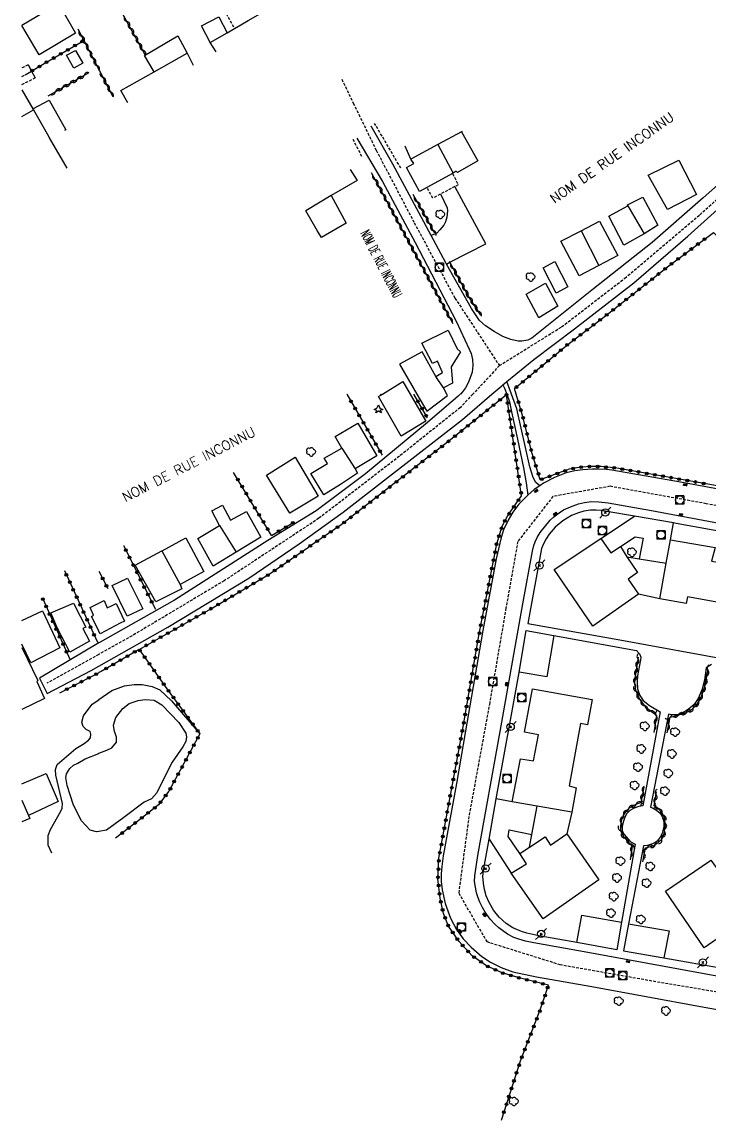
# Model space of a CAD drawing. Header units: millimetres. Extents: x 267000 to 268001, y 124012 to 125001.
# Drawn here: x 267000 to 267124.9, y 124539.1 to 124738.6 of the extents above; entities that cross this region are included whole.
import ezdxf
from ezdxf.enums import TextEntityAlignment as Align

# ---------------------------------------------------------------- set-up
doc = ezdxf.new("R2010")
doc.units = ezdxf.units.MM
doc.linetypes.add('DASHED', pattern=[0.75, 0.5, -0.25])
doc.layers.get('0').update_dxf_attribs({"linetype": 'CONTINUOUS'})
for name, color, linetype in [('W0001', 6, 'DASHED'), ('W0006', 2, 'CONTINUOUS'), ('W0008', 7, 'CONTINUOUS'), ('W0014', 7, 'CONTINUOUS'), ('W0017', 7, 'CONTINUOUS'), ('W0071', 7, 'CONTINUOUS'), ('W0101', 7, 'CONTINUOUS'), ('W0104', 1, 'CONTINUOUS'), ('W0105', 7, 'CONTINUOUS'), ('W0112', 1, 'DASHED'), ('W0211', 2, 'CONTINUOUS'), ('W0214', 2, 'CONTINUOUS'), ('W0300', 7, 'CONTINUOUS'), ('W0303', 7, 'CONTINUOUS'), ('W0310', 3, 'CONTINUOUS'), ('W0323', 7, 'CONTINUOUS'), ('W0401', 7, 'CONTINUOUS'), ('W0420', 7, 'CONTINUOUS'), ('W0473', 7, 'CONTINUOUS'), ('W0989', 7, 'CONTINUOUS'), ('W1102', 7, 'CONTINUOUS')]:
    doc.layers.add(name, color=color, linetype=linetype)
doc.styles.get("Standard").update_dxf_attribs({"font": 'romans.shx', "width": 0.85})

# ---------------------------------------------------------------- blocks, each defined once
blk = doc.blocks.new('T420')
for p, q in [((0.75, 0.75), (-0.75, 0.75)), ((-0.75, 0.75), (-0.75, -0.75)), ((0.75, 0.75), (0.75, -0.75)), ((0.75, -0.75), (-0.75, -0.75))]:
    blk.add_line(p, q)
blk.add_ellipse((0, 0), major_axis=(-0.53, 0.53), ratio=1, start_param=3.926991, end_param=10.210176)
blk = doc.blocks.new('T401')
for p, q in [((-0.3, 0.3), (0, 0.3)), ((-0.3, -0.25), (-0.3, 0.3)), ((-0.3, 0.15), (0, 0.15)), ((-0.3, 0), (0, 0)), ((0, 0.3), (0, -0.25)), ((-0.3, -0.15), (0, -0.15)), ((-0.3, -0.25), (-0.3, -0.3)), ((-0.3, -0.3), (0, -0.3)), ((0, -0.3), (0, -0.25))]:
    blk.add_line(p, q)
blk = doc.blocks.new('T300')
for p, q in [((-0.8, 0.51), (-0.86, 0.34)), ((-0.86, 0.34), (-0.86, 0.17)), ((-0.86, 0.17), (-0.74, 0.06)), ((-0.69, 0.63), (-0.8, 0.51)), ((-0.8, -0.06), (-0.74, 0.06)), ((-0.74, 0.06), (-0.69, 0.11)), ((-0.57, 0.69), (-0.69, 0.63)), ((-0.46, 0.69), (-0.57, 0.69)), ((-0.29, 0.63), (-0.46, 0.69)), ((-0.29, 0.63), (-0.17, 0.74)), ((-0.23, 0.57), (-0.29, 0.63)), ((-0.17, 0.74), (-0.06, 0.8)), ((-0.06, 0.8), (0.06, 0.8)), ((0.06, 0.8), (0.23, 0.74)), ((0.23, 0.74), (0.34, 0.63)), ((0.34, 0.63), (0.4, 0.51)), ((0.46, 0.46), (0.34, 0.46)), ((0.4, 0.51), (0.4, 0.46)), ((0.57, 0.4), (0.46, 0.46)), ((0.57, 0.4), (0.69, 0.29)), ((0.69, 0.29), (0.74, 0.17)), ((0.74, 0.06), (0.69, -0.17)), ((0.74, 0.17), (0.74, 0.06)), ((-0.8, -0.17), (-0.8, -0.06)), ((-0.8, -0.23), (-0.8, -0.17)), ((-0.74, -0.34), (-0.8, -0.23)), ((-0.69, -0.4), (-0.74, -0.34)), ((-0.51, -0.46), (-0.69, -0.4)), ((-0.4, -0.46), (-0.51, -0.46)), ((-0.4, -0.46), (-0.34, -0.46)), ((-0.34, -0.46), (-0.34, -0.4)), ((-0.34, -0.51), (-0.34, -0.46)), ((-0.29, -0.63), (-0.34, -0.51)), ((-0.17, -0.74), (-0.29, -0.63)), ((-0.06, -0.8), (-0.17, -0.74)), ((0.06, -0.8), (-0.06, -0.8)), ((0.17, -0.74), (0.06, -0.8)), ((0.23, -0.69), (0.17, -0.74)), ((0.29, -0.46), (0.23, -0.46)), ((0.29, -0.63), (0.23, -0.69)), ((0.46, -0.4), (0.29, -0.46)), ((0.34, -0.51), (0.29, -0.63)), ((0.34, -0.51), (0.34, -0.46)), ((0.57, -0.34), (0.46, -0.4)), ((0.63, -0.29), (0.57, -0.34)), ((0.69, -0.17), (0.63, -0.29))]:
    blk.add_line(p, q)
blk = doc.blocks.new('T303')
for p, q in [((-0.77, 0), (-0.28, 0.21)), ((-0.28, -0.21), (-0.77, 0)), ((-0.28, 0.21), (0, 0.83)), ((0, 0.83), (0.28, 0.21)), ((0.28, 0.21), (0.83, 0)), ((0.83, 0), (0.28, -0.21)), ((-0.49, -0.63), (-0.28, -0.21)), ((0, -0.35), (-0.49, -0.63)), ((0.56, -0.63), (0, -0.35)), ((0.28, -0.21), (0.56, -0.63))]:
    blk.add_line(p, q)
blk = doc.blocks.new('T473')
for p, q in [((-0.166667, 0.166667), (0.166667, -0.166667)), ((-0.166667, -0.166667), (0.166667, 0.166667)), ((0.500001, 0.500001), (1.000002, 1.000002)), ((-1.000002, -1.000002), (-0.500001, -0.500001))]:
    blk.add_line(p, q)
blk.add_ellipse((0, 0), major_axis=(0.471405, 0.471405), ratio=1, start_param=5.4977871438, end_param=11.780972451)
blk = doc.blocks.new('t323o')
at = {"color": 0, "linetype": 'Continuous'}
for radius in [0.25, 0.15]:
    blk.add_circle((0, 0), radius, dxfattribs=at)
blk = doc.blocks.new('t310o')
at = {"color": 0, "linetype": 'Continuous'}
for centre, start, end in [((-0.5, 0.38), 216.8699, 323.1304), ((0.5, -0.37), 36.8699, 143.1303)]:
    blk.add_arc(centre, 0.625, start, end, dxfattribs=at)

msp = doc.modelspace()

# ---------------------------------------------------------------- linework, layer by layer
at = {"layer": 'W0001'}
for points in [[(267086.76, 124676.19), (267098.08, 124683.23), (267109.56, 124692.08), (267123.17, 124703.61), (267136.03, 124715.1), (267143.5, 124720.65), (267152.25, 124725.87), (267166.07, 124732.52)], [(267058.12, 124728.22), (267060.22, 124723.89), (267061.21, 124721.85), (267064.38, 124715.31), (267071.29, 124702.15), (267078.69, 124688.46), (267086.76, 124676.19)], [(267086.76, 124676.19), (267081.94, 124671.01), (267081.93, 124671)], [(267081.93, 124671), (267079.69, 124668.6), (267068.61, 124659.74), (267053.97, 124648.45), (267036.76, 124637.11), (267020.01, 124627.1), (267014, 124623.74)], [(267172.07, 124671), (267161.97, 124658.78), (267153.25, 124650.2), (267140.94, 124647.93), (267124.36, 124651.1), (267106.89, 124654.26), (267096.49, 124652.42), (267090.11, 124644.24), (267087.96, 124632.14), (267085, 124614.94), (267081.22, 124594.28), (267079.37, 124580.37), (267084.46, 124571.55), (267097.74, 124567.39), (267117.65, 124563.88), (267138.21, 124560.46)], [(267014, 124623.74), (267013.95, 124623.71), (267004.55, 124618.47)]]:
    msp.add_lwpolyline(points, dxfattribs=at)
at = {"layer": 'W0006'}
for points in [[(267096.63, 124627.17), (267095.4, 124619.66), (267090.37, 124620.47)], [(267100.81, 124571.38), (267101.76, 124576.36), (267108.97, 124575.08)], [(267110.25, 124574.8), (267117.64, 124573.53), (267116.64, 124568.58)]]:
    msp.add_lwpolyline(points, dxfattribs=at)
at = {"layer": 'W0008'}
for points in [[(267085.41, 124671), (267085.41, 124671.01), (267087.21, 124672.54), (267087.4, 124672.69), (267088.14, 124673.3), (267093.03, 124677.32), (267100.4, 124682.87), (267111.18, 124691.23), (267121.02, 124699.69), (267129.99, 124707.74), (267133.2, 124710.53), (267135.88, 124712.86), (267139.32, 124715.83), (267139.4, 124715.9), (267142.47, 124718.03), (267145.52, 124720.16), (267145.63, 124720.24), (267146.94, 124721.1), (267150.03, 124723.14), (267150.52, 124723.47), (267152.79, 124724.69), (267160.89, 124728.86), (267170.96, 124733.54), (267173.49, 124734.73)], [(267131.11, 124713.15), (267123.81, 124706.65), (267114.5, 124698.55), (267103.88, 124690.13), (267092.63, 124681.15), (267091.94, 124680.82), (267090.85, 124680.62), (267090.19, 124680.65), (267088.84, 124680.91), (267087.36, 124681.47), (267085.81, 124682.39), (267084.26, 124683.44), (267083.17, 124684.39), (267081.71, 124686.56), (267077.17, 124694.65), (267077.05, 124694.85), (267074.38, 124699.82), (267067.4, 124712.79), (267063.44, 124719.69)], [(267060.85, 124717.53), (267065.55, 124709.62), (267071.44, 124698.53), (267078.88, 124684.28), (267081.3, 124679.18), (267081.63, 124678.42), (267081.86, 124677.3), (267081.96, 124676.21), (267081.83, 124675.03), (267081.18, 124673.21), (267080.62, 124672.13), (267080.06, 124671.4), (267079.67, 124671.01), (267079.66, 124671)], [(267014, 124621.59), (267026.51, 124628.7), (267041.22, 124637.59), (267050.4, 124643.83), (267058.36, 124649.58), (267066.82, 124656.09), (267080.04, 124666.43), (267085.41, 124671)], [(267079.66, 124671), (267079.27, 124670.61), (267073.68, 124665.85), (267062.43, 124656.51), (267053.45, 124649.83), (267044.67, 124644.41), (267027.72, 124633.57), (267014.2, 124625.97), (267014, 124625.85)], [(267133.47, 124652.5), (267119.66, 124655.01), (267107.17, 124657.22), (267106.21, 124657.32), (267104.83, 124657.35), (267103.61, 124657.35), (267101.93, 124657.28), (267100.45, 124657.08), (267098.9, 124656.71), (267096.79, 124655.88), (267094.79, 124654.83), (267094.09, 124654.35), (267093.11, 124653.67), (267091.92, 124652.66), (267091.6, 124652.38), (267090.31, 124651), (267089.2, 124649.58), (267088.34, 124648.09), (267087.52, 124646.38), (267087.06, 124644.99), (267086.18, 124641.1), (267083.74, 124628.09), (267080.55, 124609.5), (267078.95, 124600.24), (267076.54, 124587.12), (267076.28, 124585.18), (267076.18, 124583.83), (267076.19, 124582.44), (267076.39, 124580.93), (267076.89, 124578.46), (267077.85, 124575.82), (267078.97, 124573.72), (267080.19, 124572.07), (267081.61, 124570.56), (267083.59, 124568.85), (267085.15, 124567.8), (267087.09, 124566.82), (267089.23, 124566.06), (267093.52, 124565.12), (267103.54, 124563.39), (267123.31, 124559.77), (267161.93, 124552.87)], [(267014, 124625.85), (267013.95, 124625.82), (267003.17, 124619.42), (267004.6, 124616.62), (267012.59, 124620.79), (267013.95, 124621.56), (267014, 124621.59)]]:
    msp.add_lwpolyline(points, dxfattribs=at)
at = {"layer": 'W0014'}
for points in [[(267127.6, 124565.05), (267102.82, 124569.58), (267093, 124571.31), (267091.48, 124571.63), (267090.3, 124571.96), (267089.37, 124572.32), (267088.25, 124572.88), (267086.67, 124574.03), (267085.98, 124574.65), (267085.09, 124575.64), (267084.19, 124576.89), (267083.7, 124577.75), (267083.23, 124578.7), (267082.9, 124579.49), (267082.6, 124580.41), (267082.4, 124581.43), (267082.27, 124582.49), (267082.3, 124583.48), (267082.82, 124587.17), (267086.89, 124609.71), (267091.03, 124632.91), (267092.79, 124642.5), (267093.02, 124643.49), (267093.25, 124644.15), (267093.61, 124644.97), (267094.17, 124645.86), (267096.01, 124648.14), (267096.63, 124648.7), (267097.62, 124649.46), (267098.41, 124649.96), (267099.69, 124650.55), (267101.14, 124651.05), (267102.26, 124651.32), (267103.51, 124651.48), (267104.83, 124651.45), (267106.54, 124651.26), (267114.39, 124649.86), (267139.01, 124645.26)], [(267139.04, 124643.88), (267118.87, 124647.53), (267118.43, 124647.61), (267111.34, 124648.83), (267106.28, 124649.71), (267105.33, 124649.84), (267104.34, 124649.9), (267103.35, 124649.9), (267102.1, 124649.77), (267101.11, 124649.47), (267099.89, 124648.94), (267098.28, 124647.98), (267096.87, 124646.82), (267095.82, 124645.57), (267095.26, 124644.75), (267094.76, 124643.82), (267094.44, 124642.97), (267091.93, 124629.35), (267108.67, 124626.36), (267129.17, 124622.64)], [(267125.29, 124621.86), (267124.37, 124621.26), (267124.01, 124619.02), (267123.59, 124617.41), (267122.9, 124615.73), (267122.17, 124614.64), (267121.09, 124613.71), (267119.91, 124612.99), (267119.02, 124612.72), (267118.09, 124612.75), (267117.47, 124612.85), (267114.21, 124595.98), (267114.7, 124595.78), (267115.3, 124595.45), (267115.96, 124594.89), (267116.35, 124594.3), (267116.62, 124593.38), (267116.62, 124592.46), (267116.33, 124591.24), (267116, 124590.54), (267115.44, 124589.82), (267114.88, 124589.42), (267114.25, 124589.16), (267113.66, 124589.02), (267112.94, 124588.96), (267110.25, 124574.8), (267109.32, 124569.87), (267116.64, 124568.58), (267127.61, 124566.65)]]:
    msp.add_lwpolyline(points, dxfattribs=at)
msp.add_lwpolyline([(267108.09, 124570.08), (267100.81, 124571.38), (267093.95, 124572.62), (267091.74, 124573.07), (267090.79, 124573.37), (267089.2, 124574.06), (267087.98, 124574.85), (267086.73, 124575.96), (267085.71, 124577.25), (267084.88, 124578.63), (267084.35, 124579.88), (267084.05, 124581), (267083.85, 124582.18), (267083.75, 124583.44), (267083.91, 124584.85), (267084.88, 124590.16), (267086.2, 124597.48), (267090.36, 124620.41), (267090.37, 124620.47), (267091.6, 124628.09), (267096.63, 124627.17), (267111.7, 124624.41), (267112.2, 124623.82), (267112.46, 124623.23), (267112.43, 124622.73), (267111.88, 124619.83), (267111.78, 124618.74), (267111.85, 124617.46), (267112.28, 124616.24), (267112.87, 124615.35), (267114.03, 124614.43), (267115.97, 124613.32), (267112.85, 124596.24), (267112.12, 124596.08), (267111.27, 124595.81), (267110.48, 124595.38), (267109.95, 124594.82), (267109.56, 124594.13), (267109.29, 124593.4), (267109.1, 124592.51), (267109.1, 124591.72), (267109.43, 124591), (267110.55, 124589.75), (267111.44, 124589.22), (267108.97, 124575.08)], close=True, dxfattribs=at)
at = {"layer": 'W0017'}
for points in [[(267076.09, 124707.37), (267077.28, 124704.83), (267077.34, 124704.34), (267077.21, 124703.18), (267076.98, 124702.33), (267076.66, 124701.73), (267075.97, 124700.88), (267075.38, 124700.25), (267074.38, 124699.82)], [(267077.17, 124694.65), (267077.78, 124694.96), (267084.27, 124698.29), (267078.65, 124708.72), (267078.65, 124708.72)], [(267105.19, 124644.81), (267111.34, 124648.83)], [(267117.84, 124644.51), (267118.43, 124647.61)], [(267108.75, 124643.3), (267111.42, 124645.09), (267112.87, 124644.83), (267112.14, 124641.09)], [(267089.08, 124596.93), (267086.2, 124597.48)], [(267090.45, 124587.57), (267088.37, 124590.67), (267088.53, 124591.85), (267092.66, 124590.98)], [(267084.88, 124590.16), (267088.91, 124583.98)]]:
    msp.add_lwpolyline(points, dxfattribs=at)
at = {"layer": 'W0071'}
for points in [[(267087.4, 124672.69), (267087.72, 124672.07), (267088.09, 124671.01), (267088.1, 124671)], [(267088.95, 124671), (267088.95, 124671.01), (267088.14, 124673.3)], [(267088.1, 124671), (267088.59, 124669.6), (267088.99, 124667.82), (267090.08, 124662.85), (267091.15, 124657.64), (267091.61, 124654.91), (267091.92, 124652.66)], [(267094.09, 124654.35), (267093.4, 124654.97), (267092.9, 124655.89), (267092.3, 124657.83), (267089.91, 124668.31), (267088.95, 124671)]]:
    msp.add_lwpolyline(points, dxfattribs=at)
at = {"layer": 'W0101'}
for points in [[(267035.32, 124733.18), (267034.22, 124734.9), (267037.27, 124736.66), (267038.61, 124737.44), (267039.76, 124738.1), (267041.08, 124738.86), (267045.15, 124741.21), (267045.16, 124741.21), (267049.04, 124743.46), (267050.63, 124744.37), (267051.67, 124744.98), (267055.87, 124747.39), (267056.99, 124745.49)], [(267019.27, 124723.92), (267017.98, 124726.18), (267024.04, 124729.59), (267030.05, 124732.97), (267031.1, 124730.79)], [(267000, 124726.27), (267001.95, 124722.86), (267002.07, 124722.65), (267004.8, 124717.88), (267004.97, 124717.58), (267008.14, 124712.06)], [(267080, 124718.75), (267079.86, 124718.67), (267075.58, 124716.36), (267070.66, 124713.7), (267070.66, 124713.7), (267069.62, 124716.05)], [(267059.63, 124711.84), (267060.9, 124709.81), (267056.22, 124707.07), (267051.61, 124704.34), (267051.61, 124704.34), (267051.61, 124704.34)], [(267110.15, 124637.41), (267112.06, 124634.65), (267103.77, 124628.86), (267096.7, 124639.16), (267105.19, 124644.81), (267107.01, 124642.18)], [(267107.01, 124642.18), (267108.75, 124643.3), (267109.94, 124641.46), (267111.89, 124638.63), (267110.15, 124637.41)], [(267096.08, 124589.04), (267099.02, 124591.1), (267104.82, 124582.79), (267094.69, 124575.69), (267088.91, 124583.98), (267091.67, 124585.7)], [(267091.67, 124585.7), (267090.45, 124587.57), (267092.23, 124588.73), (267095.09, 124590.58), (267096.08, 124589.04)], [(267130.29, 124578.96), (267132.38, 124576.23), (267123.99, 124570.41), (267116.95, 124580.68), (267124.93, 124586.13), (267125.21, 124586.33), (267127.12, 124583.69)]]:
    msp.add_lwpolyline(points, dxfattribs=at)
for points in [[(267136.65, 124630.08), (267132.14, 124630.87), (267132.33, 124632.15), (267120.96, 124634.2), (267120.7, 124632.95), (267115.95, 124633.83), (267117.09, 124640.27), (267117.84, 124644.51), (267125.98, 124643.14), (267125.33, 124640.67), (267130.07, 124639.85), (267130.63, 124642.26), (267138.67, 124640.79)], [(267107.01, 124642.18), (267107.01, 124642.18)], [(267110.15, 124637.41), (267110.15, 124637.41)], [(267099.94, 124595.07), (267093.65, 124596.15), (267089.08, 124596.93), (267090.58, 124604.77), (267092.95, 124604.41), (267093.86, 124609.13), (267091.33, 124609.58), (267092.76, 124617.49), (267103.6, 124615.54), (267102.79, 124610.92), (267101.53, 124611.15), (267099.45, 124599.85), (267100.73, 124599.49)], [(267096.08, 124589.04), (267096.08, 124589.04)], [(267091.67, 124585.7), (267091.67, 124585.7)]]:
    msp.add_lwpolyline(points, close=True, dxfattribs=at)
at = {"layer": 'W0104'}
for points in [[(267000, 124738.04), (267006.67, 124741.97), (267009.75, 124736.6), (267003.13, 124732.66)], [(267034.22, 124734.9), (267032.6, 124737.9), (267035.76, 124739.55), (267037.27, 124736.66)], [(267003.13, 124732.66), (267000, 124738)], [(267024.04, 124729.59), (267022.26, 124732.56), (267028.35, 124736.09), (267030.05, 124732.97)], [(267001.95, 124722.86), (267004.92, 124724.44), (267008, 124719.04), (267007.73, 124718.88)], [(267079.86, 124718.67), (267082.85, 124713.4), (267079.13, 124711.25), (267078.93, 124711.51), (267078.37, 124711.18)], [(267075.58, 124716.36), (267078.37, 124711.18), (267072.25, 124707.84), (267069.87, 124712.18), (267071.19, 124712.88), (267070.66, 124713.7)], [(267078.37, 124711.18), (267078.37, 124711.18)], [(267056.22, 124707.07), (267058.92, 124702.05), (267054.42, 124699.44), (267053.62, 124700.75), (267051.61, 124704.34)], [(267110.12, 124705.19), (267110.02, 124705.43), (267112.81, 124706.81), (267115.56, 124701.68), (267113.06, 124700.13)], [(267110.12, 124705.19), (267110.12, 124705.19)], [(267101.61, 124700.68), (267104.98, 124702.42), (267108.29, 124696.2), (267104.82, 124694.36)], [(267053.62, 124700.75), (267053.62, 124700.75)], [(267104.82, 124694.36), (267101.28, 124692.49), (267097.94, 124698.78), (267101.52, 124700.63), (267101.61, 124700.68)], [(267101.61, 124700.68), (267104.82, 124694.36)], [(267113.06, 124700.13), (267113.06, 124700.13)], [(267075.49, 124676.99), (267074.63, 124676.59), (267072.65, 124680.28), (267077.45, 124682.66), (267079.11, 124679.24)], [(267077.22, 124671), (267077.22, 124671.01), (267076.59, 124672.18), (267075.23, 124674.19), (267072.75, 124678.7), (267068.64, 124676.48), (267071.79, 124671.01), (267071.79, 124671)], [(267079.11, 124679.24), (267079.7, 124678.71), (267077.99, 124675.97), (267078.23, 124673.01), (267076.59, 124672.18)], [(267079.11, 124679.24), (267079.11, 124679.24)], [(267075.23, 124674.19), (267076.45, 124674.92), (267075.49, 124676.99)], [(267075.49, 124676.99), (267075.49, 124676.99)], [(267075.23, 124674.19), (267075.23, 124674.19)], [(267065.48, 124671), (267065.5, 124671.01), (267069.2, 124673.29), (267070.52, 124671.01), (267070.53, 124671)], [(267076.59, 124672.18), (267076.59, 124672.18)], [(267070.53, 124671), (267073.37, 124666.08), (267068.93, 124663.4), (267064.79, 124670.58), (267065.21, 124670.83), (267065.48, 124671)], [(267071.79, 124671), (267073.56, 124667.93), (267077.35, 124670.77), (267077.22, 124671)], [(267058.13, 124661.21), (267056.94, 124663.31), (267061.05, 124665.76), (267064.49, 124659.77), (267060.57, 124657.46)], [(267060.57, 124657.46), (267061, 124656.63), (267057.88, 124654.58), (267054.85, 124652.73), (267052.5, 124656.62), (267055.5, 124658.43), (267054.93, 124659.39), (267058.13, 124661.21)], [(267058.13, 124661.21), (267060.57, 124657.46)], [(267035.87, 124647.16), (267034.48, 124649.79), (267036.46, 124650.85), (267037.91, 124648.12), (267040.81, 124649.71), (267043.42, 124645), (267038.91, 124642.32)], [(267035.87, 124647.16), (267035.87, 124647.16)], [(267025.43, 124642.54), (267025.48, 124642.56), (267029.81, 124644.88), (267033.08, 124638.79), (267028.74, 124636.45)], [(267028.74, 124636.45), (267029.07, 124635.66), (267024.33, 124633.27), (267020.6, 124639.96), (267025.43, 124642.54)], [(267025.43, 124642.54), (267028.74, 124636.45)], [(267038.91, 124642.32), (267038.91, 124642.32)], [(267109.94, 124641.46), (267112.14, 124641.09), (267117.09, 124640.27)], [(267028.74, 124636.45), (267028.74, 124636.45)], [(267115.95, 124633.83), (267112.06, 124634.65)], [(267000, 124629.86), (267003.75, 124631.65), (267006.89, 124624.9), (267001.62, 124622.19)], [(267013.01, 124630.85), (267012.38, 124632.26), (267013.95, 124633.01), (267014, 124633.04)], [(267014, 124633.04), (267014.94, 124633.49), (267015.51, 124632.17)], [(267015.51, 124632.17), (267016.26, 124632.53), (267017.12, 124632.96), (267018.61, 124629.74), (267017.82, 124629.37)], [(267015.51, 124632.17), (267015.51, 124632.17)], [(267014, 124627.9), (267013.95, 124628), (267012.61, 124630.62), (267013.01, 124630.85)], [(267013.01, 124630.85), (267013.01, 124630.85)], [(267017.82, 124629.37), (267014.23, 124627.46), (267014, 124627.9)], [(267017.82, 124629.37), (267017.82, 124629.37)], [(267001.62, 124622.19), (267000, 124625.6)], [(267000, 124625), (267002.91, 124618.97), (267002.68, 124618.8)], [(267002.68, 124618.8), (267004.11, 124615.71), (267000, 124613.72)], [(267002.68, 124618.8), (267002.68, 124618.8)], [(267000, 124600.18), (267004.41, 124602.06), (267006.56, 124596.99), (267001.2, 124594.48)], [(267000, 124597.22), (267001.2, 124594.48), (267001.43, 124593.92), (267000, 124593.33)], [(267092.23, 124588.73), (267092.66, 124590.98), (267093.65, 124596.15)], [(267001.2, 124594.48), (267001.2, 124594.48)], [(267099.94, 124595.07), (267099.02, 124591.1)]]:
    msp.add_lwpolyline(points, dxfattribs=at)
for points in [[(267009.44, 124730.22), (267008.07, 124732.59), (267009.74, 124733.47), (267011.05, 124731.13), (267009.44, 124730.22)], [(267117.3, 124704.58), (267113.83, 124710.77), (267119.39, 124713.51), (267122.6, 124707.26)], [(267109.37, 124698.08), (267106.63, 124703.34), (267110.12, 124705.19), (267113.06, 124700.13)], [(267097.07, 124689.35), (267094.72, 124693.93), (267096.83, 124695.12), (267099.21, 124690.48)], [(267093.92, 124684.9), (267091.63, 124689.15), (267095.16, 124691.16), (267097.37, 124686.98)], [(267048.7, 124649.36), (267044.43, 124656.3), (267049.66, 124659.54), (267053.83, 124652.5)], [(267034.73, 124639.74), (267031.96, 124644.81), (267035.87, 124647.16), (267038.91, 124642.32)], [(267019.13, 124630.66), (267016.39, 124636.22), (267019.18, 124637.55), (267021.96, 124632.02), (267019.13, 124630.66)], [(267008.7, 124624.15), (267006.49, 124628.33), (267005.23, 124631.26), (267009.34, 124633.05), (267010.6, 124630.68), (267011.59, 124628.67), (267011.07, 124628.4), (267012.26, 124626.13)]]:
    msp.add_lwpolyline(points, close=True, dxfattribs=at)
at = {"layer": 'W0105'}
msp.add_lwpolyline([(267001.11, 124730.84), (267001.73, 124729.71), (267002.4, 124728.47)], dxfattribs=at)
at = {"layer": 'W0112'}
for points in [[(267037.12, 124740.14), (267038.61, 124737.44)], [(267001.11, 124730.84), (267000, 124730.27)], [(267000, 124728.72), (267000.58, 124729.04)], [(267000, 124727.28), (267002.4, 124728.47)], [(267068.84, 124712.07), (267064.09, 124720.2)], [(267060.12, 124717.36), (267061.81, 124714.06)], [(267078.27, 124711.08), (267079.27, 124709.04), (267078.65, 124708.72), (267074.66, 124706.62), (267073.6, 124708.57)]]:
    msp.add_lwpolyline(points, dxfattribs=at)
at = {"layer": 'W0211'}
for points in [[(267014, 124605.76), (267015.43, 124606.31), (267016.35, 124606.74), (267017.2, 124607.76), (267017.2, 124608.68), (267016.93, 124609.44), (267016.84, 124609.7), (267016.64, 124610.86), (267017.06, 124612.24), (267018.34, 124613.92), (267019.49, 124614.82), (267021.11, 124615.35), (267022.42, 124615.51), (267024.01, 124615.38), (267025.42, 124614.56), (267028.49, 124611.34), (267029.78, 124609.43), (267029.88, 124608.74), (267029.79, 124607.92), (267029.23, 124606.96), (267027.32, 124604.12), (267025.62, 124600.83), (267024.53, 124598.58), (267023.55, 124597.49), (267022.2, 124596.9), (267018.51, 124594.09), (267015.36, 124591.81), (267014, 124591.56)], [(267014, 124591.56), (267013.95, 124591.55), (267013.54, 124591.48), (267012.39, 124591.8), (267010.84, 124593.51), (267009.38, 124596.31), (267008.19, 124599.93), (267007.96, 124601.38), (267008.09, 124602.04), (267008.68, 124603), (267009.34, 124603.59), (267010.16, 124603.96), (267011.47, 124604.78), (267013.95, 124605.74), (267014, 124605.76)]]:
    msp.add_lwpolyline(points, dxfattribs=at)
at = {"layer": 'W0214'}
for points in [[(267014, 124615.51), (267016.34, 124617.15), (267018.61, 124618.01), (267020.42, 124618.24), (267021.84, 124618.24), (267023.68, 124617.92), (267025.07, 124617.29), (267027.15, 124615.26), (267032.33, 124609.27)], [(267005.43, 124587.63), (267004.77, 124589.05), (267004.76, 124590.83), (267005.16, 124591.92), (267007.09, 124595.25), (267007.32, 124595.78), (267007.35, 124596.63), (267006.16, 124601.77), (267006.12, 124602.79), (267006.42, 124603.75), (267009.77, 124606.62), (267011.28, 124607.55), (267012.11, 124608.14), (267012.43, 124608.57), (267012.53, 124609.26), (267012.4, 124609.72), (267011.67, 124610.08), (267011.11, 124610.64), (267010.88, 124611.43), (267011.17, 124612.55), (267012.78, 124614.67), (267013.95, 124615.48), (267014, 124615.51)]]:
    msp.add_lwpolyline(points, dxfattribs=at)
at = {"layer": 'W0310'}
for points in [[(267017.63, 124741.33), (267022.36, 124732.74)], [(267010.15, 124737.39), (267011.23, 124735.28), (267013.95, 124730), (267014, 124729.91)], [(267004.79, 124725.2), (267012.24, 124729.42)], [(267014, 124729.91), (267014.08, 124729.75), (267016.54, 124725.07)], [(267063.49, 124711.29), (267078.31, 124683.82)], [(267075.01, 124700.25), (267071.11, 124707.26)], [(267083.38, 124685.37), (267081.23, 124688.7), (267077.78, 124694.96), (267077.69, 124695.11)], [(267111.99, 124623.2), (267111.4, 124619.41), (267111.34, 124618.35), (267111.47, 124617.3), (267112.2, 124615.59), (267113.32, 124614.11), (267115.24, 124612.76), (267115.3, 124612.6), (267114.82, 124609.53)], [(267117.25, 124609.47), (267117.77, 124612.34), (267118.99, 124612.64), (267120.51, 124613.1), (267121.46, 124613.46), (267122.61, 124614.52), (267123.34, 124615.68), (267124.12, 124617.85), (267124.71, 124620.98)], [(267113.02, 124599.61), (267112.47, 124596.74), (267111.71, 124596.51), (267110.82, 124596.08), (267110.26, 124595.72), (267109.77, 124595.22), (267109.24, 124594.46), (267108.92, 124593.51), (267108.76, 124592.59), (267108.79, 124591.73), (267109.25, 124590.71), (267110.9, 124588.87), (267110.51, 124586.43)], [(267112.85, 124586.01), (267113.34, 124588.58), (267114.72, 124588.97), (267115.61, 124589.57), (267116.2, 124590.1), (267116.53, 124590.62), (267116.73, 124591.25), (267116.92, 124592.31), (267116.92, 124593.13), (267116.76, 124594.09), (267116.26, 124595.01), (267115.53, 124595.79), (267114.91, 124596.19), (267115.33, 124598.76)]]:
    msp.add_lwpolyline(points, dxfattribs=at)
at = {"layer": 'W0323'}
for points in [[(267000.58, 124729.04), (267001.73, 124729.71), (267003.02, 124730.46), (267011.23, 124735.28)], [(267089.82, 124671), (267089.82, 124671.01), (267089.52, 124672.02), (267099.26, 124680.08), (267106.03, 124685.23), (267117.31, 124694.11), (267125.67, 124700.39), (267128.15, 124697.86), (267135.47, 124690.26), (267142.51, 124682.93), (267150.23, 124675.17), (267154.43, 124671.01), (267154.44, 124671)], [(267087.12, 124539.13), (267090.58, 124549.89), (267094.19, 124559.15), (267095.4, 124562.71), (267095.66, 124563.64), (267090.59, 124564.88), (267087.26, 124565.86), (267084.45, 124567.14), (267081.82, 124568.98), (267079.37, 124571.61), (267077.52, 124574.34), (267076.59, 124576.65), (267076, 124579.44), (267075.59, 124582.93), (267075.78, 124586.69), (267077.25, 124594.9), (267079.99, 124609.56), (267083.11, 124627.49), (267086.28, 124643.84), (267087.26, 124647.04), (267088.31, 124648.98), (267090.77, 124652.55), (267089.6, 124660.62), (267088.03, 124670.89), (267077.87, 124662.7), (267068.2, 124655.17), (267058, 124647.27), (267052.1, 124643.21)], [(267059.04, 124671), (267065.47, 124659.94)], [(267065.11, 124671), (267065.21, 124670.83)], [(267073.69, 124666.7), (267071.21, 124671)], [(267154.44, 124671), (267158.09, 124667.38), (267161.35, 124664.09), (267158.23, 124660.13), (267154.39, 124655.81), (267151.69, 124653.93), (267146.75, 124652.04), (267143.49, 124651.67), (267140.79, 124651.66), (267125, 124654.6), (267108.13, 124657.56), (267105.27, 124657.85), (267103.59, 124657.88), (267101.58, 124657.74), (267099.47, 124657.35), (267096.8, 124656.42), (267094.2, 124655.42), (267092.71, 124660.2), (267090.98, 124667.11), (267089.82, 124671)], [(267045.36, 124645.33), (267038.45, 124656.78), (267038.45, 124656.78)], [(267045.36, 124645.33), (267049.51, 124647.78)], [(267018.43, 124643.51), (267018.43, 124643.51), (267024.24, 124631.93)], [(267021.3, 124624.63), (267034.43, 124632.07), (267044.92, 124638.29), (267052.1, 124643.21)], [(267007.71, 124638.95), (267013.72, 124625.94)], [(267014, 124638.86), (267015.58, 124635.69)], [(267003.77, 124633.79), (267008.71, 124622.84)], [(267021.3, 124624.63), (267014.42, 124620.63), (267014, 124620.42)], [(267021.3, 124624.63), (267026.35, 124617.49), (267032.33, 124609.27), (267026.72, 124598.85), (267024.81, 124596.41), (267021.59, 124593.86), (267017.01, 124590.36)], [(267014, 124620.42), (267013.95, 124620.39), (267006.82, 124616.7)]]:
    msp.add_lwpolyline(points, dxfattribs=at)
at = {"layer": 'W1102'}
msp.add_lwpolyline([(267000, 124721.42), (267002.07, 124722.65)], dxfattribs=at)

# ---------------------------------------------------------------- block references
at = {"layer": 'W0300', "rotation": 359.9999899820874}
for p in [(267076.05, 124703.64), (267092.48, 124692.27), (267052.59, 124660.5), (267110.89, 124642.28), (267113.23, 124610.65), (267118.73, 124609.6), (267112.58, 124606.53), (267118.15, 124605.62), (267111.99, 124603.23), (267117.5, 124602.09), (267111.38, 124599.9), (267116.88, 124598.86), (267108.8, 124586.16), (267114.21, 124585.18), (267108.18, 124583.1), (267113.55, 124582.15), (267107.59, 124579.7), (267107.07, 124576.7), (267112.51, 124575.56), (267108.5, 124560.71), (267117.07, 124558.95), (267089.43, 124542.49)]:
    msp.add_blockref('T300', p, dxfattribs=at)
at = {"layer": 'W0303', "rotation": 359.9999899820874}
msp.add_blockref('T303', (267064.77, 124668.24), dxfattribs=at)
at = {"layer": 'W0310'}
for p, rotation in [((267019.08, 124738.71), 298.8315319324047), ((267019.8, 124737.39), 298.8315319324047), ((267010.83, 124736.06), 297.2449277433789), ((267011.52, 124734.72), 297.2386816990962), ((267020.53, 124736.08), 298.8315319324047), ((267021.25, 124734.76), 298.8315319324047), ((267012.21, 124733.39), 297.2386816990962), ((267021.97, 124733.45), 298.8315319324047), ((267012.89, 124732.06), 297.2386816990962), ((267013.58, 124730.72), 297.2386816990962), ((267011.31, 124728.9), 29.60458300240036), ((267014.7, 124728.58), 297.7241963704311), ((267007.4, 124726.68), 29.60458300240036), ((267008.71, 124727.42), 29.60458300240036), ((267010.01, 124728.16), 29.60458300240036), ((267015.39, 124727.25), 297.7241963704311), ((267006.1, 124725.94), 29.60458300240036), ((267016.09, 124725.92), 297.7241963704311), ((267064.21, 124709.97), 298.329221855808), ((267064.92, 124708.65), 298.329221855808), ((267065.63, 124707.33), 298.329221855808), ((267066.34, 124706.01), 298.329221855808), ((267067.05, 124704.69), 298.329221855808), ((267071.84, 124705.95), 119.1052463097155), ((267072.57, 124704.64), 119.1052463097155), ((267067.76, 124703.37), 298.329221855808), ((267073.3, 124703.33), 119.1052463097155), ((267068.48, 124702.05), 298.329221855808), ((267069.19, 124700.73), 298.329221855808), ((267074.03, 124702.01), 119.1052463097155), ((267074.76, 124700.7), 119.1052463097155), ((267069.9, 124699.41), 298.329221855808), ((267070.61, 124698.09), 298.329221855808), ((267071.32, 124696.77), 298.329221855808), ((267072.04, 124695.45), 298.329221855808), ((267072.75, 124694.13), 298.329221855808), ((267073.46, 124692.81), 298.329221855808), ((267078.42, 124693.8), 118.8641035456722), ((267079.14, 124692.49), 118.8641035456722), ((267074.17, 124691.49), 298.329221855808), ((267079.86, 124691.17), 118.8641035456722), ((267074.88, 124690.17), 298.329221855808), ((267075.59, 124688.85), 298.329221855808), ((267080.59, 124689.86), 118.8641035456722), ((267081.32, 124688.55), 122.8787829866301), ((267076.31, 124687.53), 298.329221855808), ((267082.14, 124687.29), 122.8787829866301), ((267077.02, 124686.21), 298.329221855808), ((267077.73, 124684.89), 298.329221855808), ((267082.95, 124686.03), 122.8787829866301), ((267111.94, 124622.91), 261.2254397520125), ((267111.71, 124621.43), 261.2254397520125), ((267124.67, 124620.79), 79.38144960416753), ((267111.48, 124619.94), 261.2254397520125), ((267124.4, 124619.31), 79.38144960416753), ((267111.6, 124616.99), 293.0368298494687), ((267111.34, 124618.45), 266.52520576993), ((267124.12, 124617.84), 70.13119278775298), ((267112.19, 124615.61), 293.0368298494687), ((267122.96, 124615.08), 57.99015797605766), ((267123.61, 124616.43), 70.13119278775298), ((267113.09, 124614.41), 307.190637165989), ((267114.24, 124613.46), 324.8635824697708), ((267120.74, 124613.19), 20.86443684002864), ((267122, 124613.96), 42.56224952944446), ((267115.05, 124611.01), 260.9505694368958), ((267115.29, 124612.49), 260.9505694368958), ((267117.86, 124612.36), 13.78159723516671), ((267117.52, 124610.95), 79.70042954859373), ((267119.31, 124612.73), 17.03888375886684), ((267112.86, 124598.77), 259.0670586204185), ((267112.58, 124597.3), 259.0670586204185), ((267115, 124596.76), 80.65697604347261), ((267115.25, 124598.24), 80.65697604347261), ((267110.27, 124595.72), 212.9986414160148), ((267111.58, 124596.45), 205.8125683538751), ((267115.66, 124595.66), 132.5794266577589), ((267108.86, 124593.16), 259.9849379020683), ((267109.32, 124594.57), 235.2420049474382), ((267116.55, 124594.47), 118.304465430816), ((267116.92, 124593.04), 90.13906715142036), ((267108.82, 124591.67), 294.414322683701), ((267116.78, 124591.55), 79.47546586430543), ((267109.55, 124590.38), 311.8856029662134), ((267110.55, 124589.26), 311.8856029662134), ((267115.09, 124589.22), 33.79405249191401), ((267116.25, 124590.17), 58.07271629237025), ((267110.75, 124587.91), 260.9152203951714), ((267113.71, 124588.68), 16.05477016854944), ((267113.13, 124587.48), 79.2310637545006)]:
    msp.add_blockref('t310o', p, dxfattribs=dict(at, rotation=rotation))
at = {"layer": 'W0323'}
for p, rotation in [((267010.93, 124735.1), 30.39969579011776), ((267008.35, 124733.58), 30.39969579011776), ((267009.64, 124734.34), 30.39969579011776), ((267004.46, 124731.31), 30.39969579011776), ((267005.76, 124732.07), 30.39969579011776), ((267007.05, 124732.83), 30.39969579011776), ((267001.88, 124729.79), 30.27029680933957), ((267003.17, 124730.55), 30.39969579011776), ((267124.05, 124699.18), 36.91375623810048), ((267121.65, 124697.37), 36.91375623810048), ((267122.85, 124698.28), 36.91375623810048), ((267119.26, 124695.57), 36.91375623810048), ((267120.46, 124696.47), 36.91375623810048), ((267116.87, 124693.76), 38.22423287381444), ((267118.06, 124694.67), 36.91375623810048), ((267114.51, 124691.9), 38.22423287381444), ((267115.69, 124692.83), 38.22423287381444), ((267110.97, 124689.12), 38.22423287381444), ((267112.15, 124690.05), 38.22423287381444), ((267113.33, 124690.98), 38.22423287381444), ((267108.62, 124687.26), 38.22423287381444), ((267109.79, 124688.19), 38.22423287381444), ((267106.26, 124685.41), 38.22423287381444), ((267107.44, 124686.34), 38.22423287381444), ((267103.87, 124683.59), 37.25219588378071), ((267105.07, 124684.5), 37.25219588378071), ((267101.49, 124681.77), 37.25219588378071), ((267102.68, 124682.68), 37.25219588378071), ((267099.1, 124679.95), 39.61923929161706), ((267100.29, 124680.86), 37.25219588378071), ((267095.64, 124677.08), 39.61923929161706), ((267096.79, 124678.04), 39.61923929161706), ((267097.95, 124678.99), 39.61923929161706), ((267093.33, 124675.17), 39.61923929161706), ((267094.48, 124676.12), 39.61923929161706), ((267091.02, 124673.25), 39.61923929161706), ((267092.17, 124674.21), 39.61923929161706), ((267089.86, 124672.3), 39.61923929161706), ((267059.79, 124669.7), 300.1890902926901), ((267071.96, 124669.7), 119.9251505905173), ((267086.88, 124669.96), 218.8647681148783), ((267088.04, 124670.88), 98.6820407043137), ((267088.26, 124669.4), 98.6820407043137), ((267090.25, 124669.56), 106.5720738147022), ((267060.55, 124668.41), 300.1890902926901), ((267061.3, 124667.11), 300.1890902926901), ((267072.71, 124668.4), 119.9251505905173), ((267083.37, 124667.13), 218.8647681148783), ((267084.54, 124668.07), 218.8647681148783), ((267085.71, 124669.01), 218.8647681148783), ((267088.49, 124667.91), 98.6820407043137), ((267090.68, 124668.12), 106.5720738147022), ((267062.06, 124665.81), 300.1890902926901), ((267073.46, 124667.1), 119.9251505905173), ((267081.04, 124665.25), 218.8647681148783), ((267082.2, 124666.19), 218.8647681148783), ((267088.72, 124666.43), 98.6820407043137), ((267091.09, 124666.68), 104.0225955808034), ((267091.45, 124665.23), 104.0225955808034), ((267062.81, 124664.52), 300.1890902926901), ((267063.56, 124663.22), 300.1890902926901), ((267078.7, 124663.37), 218.8647681148783), ((267079.87, 124664.31), 218.8647681148783), ((267088.94, 124664.95), 98.6820407043137), ((267089.17, 124663.46), 98.6820407043137), ((267091.82, 124663.77), 104.0225955808034), ((267064.32, 124661.92), 300.1890902926901), ((267076.34, 124661.51), 217.9114733337938), ((267077.53, 124662.43), 217.9114733337938), ((267089.39, 124661.98), 98.6820407043137), ((267092.18, 124662.32), 104.0225955808034), ((267065.07, 124660.63), 300.1890902926901), ((267073.98, 124659.67), 217.9114733337938), ((267075.16, 124660.59), 217.9114733337938), ((267089.62, 124660.5), 98.24339782263928), ((267092.54, 124660.86), 104.0225955808034), ((267092.95, 124659.42), 107.3553913599719), ((267071.61, 124657.82), 217.9114733337938), ((267072.79, 124658.75), 217.9114733337938), ((267089.83, 124659.01), 98.24339782263928), ((267090.05, 124657.53), 98.24339782263928), ((267093.4, 124657.99), 107.3553913599719), ((267100.16, 124657.48), 190.7230564103012), ((267101.64, 124657.75), 183.8708295335396), ((267103.13, 124657.85), 183.8708295335396), ((267104.63, 124657.86), 178.9769698113676), ((267106.13, 124657.76), 174.2241181915052), ((267107.62, 124657.61), 174.2241181915052), ((267109.1, 124657.39), 170.0361958101356), ((267039.23, 124655.5), 121.1011562195414), ((267069.24, 124655.98), 217.9114733337938), ((267070.43, 124656.9), 217.9114733337938), ((267090.27, 124656.05), 98.24339782263928), ((267093.85, 124656.55), 107.3553913599719), ((267094.49, 124655.54), 200.914891774071), ((267095.89, 124656.07), 200.914891774071), ((267097.3, 124656.59), 199.1856737165927), ((267098.72, 124657.08), 199.1856737165927), ((267110.58, 124657.13), 170.0361958101356), ((267112.06, 124656.87), 170.0361958101356), ((267113.53, 124656.61), 170.0361958101356), ((267115.01, 124656.35), 170.0361958101356), ((267116.49, 124656.09), 170.0361958101356), ((267117.97, 124655.83), 170.0361958101356), ((267119.44, 124655.57), 170.0361958101356), ((267120.92, 124655.31), 170.0361958101356), ((267040, 124654.22), 121.1011562195414), ((267065.69, 124653.22), 217.7452187583229), ((267066.87, 124654.14), 217.7452187583229), ((267068.06, 124655.06), 217.7452187583229), ((267090.48, 124654.56), 98.24339782263928), ((267122.4, 124655.05), 170.0361958101356), ((267123.88, 124654.79), 170.0361958101356), ((267040.78, 124652.93), 121.1011562195414), ((267041.55, 124651.65), 121.1011562195414), ((267063.31, 124651.39), 217.7452187583229), ((267064.5, 124652.3), 217.7452187583229), ((267090.22, 124651.75), 55.34500353706284), ((267090.7, 124653.08), 98.24339782263928), ((267042.33, 124650.36), 121.1011562195414), ((267060.94, 124649.55), 217.7452187583229), ((267062.13, 124650.47), 217.7452187583229), ((267088.52, 124649.29), 55.34500353706284), ((267089.37, 124650.52), 55.34500353706284), ((267043.1, 124649.08), 121.1011562195414), ((267043.88, 124647.79), 121.1011562195414), ((267049.24, 124647.62), 30.54942001100408), ((267058.57, 124647.71), 217.7452187583229), ((267059.76, 124648.63), 217.7452187583229), ((267087.77, 124647.99), 61.60451735581992), ((267044.65, 124646.51), 121.1011562195414), ((267046.65, 124646.1), 30.54942001100408), ((267047.95, 124646.86), 30.54942001100408), ((267056.12, 124645.98), 214.5212823651323), ((267057.36, 124646.83), 214.5212823651323), ((267086.69, 124645.2), 72.94638384630579), ((267087.13, 124646.63), 72.94638384630579), ((267052.41, 124643.43), 214.5212823651323), ((267053.65, 124644.28), 214.5212823651323), ((267054.89, 124645.13), 214.5212823651323), ((267086.26, 124643.76), 79.04975151020523), ((267018.86, 124642.66), 296.6497187228409), ((267019.53, 124641.31), 296.6497187228409), ((267049.63, 124641.52), 34.47188972996654), ((267050.87, 124642.37), 34.47188972996654), ((267085.98, 124642.29), 79.04975151020523), ((267020.2, 124639.97), 296.6497187228409), ((267047.16, 124639.82), 34.47188972996654), ((267048.4, 124640.67), 34.47188972996654), ((267085.41, 124639.35), 79.04975151020523), ((267085.69, 124640.82), 79.04975151020523), ((267008.06, 124638.19), 294.7632351390143), ((267014.67, 124637.52), 296.4636812697343), ((267020.88, 124638.63), 296.6497187228409), ((267021.55, 124637.29), 296.6497187228409), ((267043.38, 124637.38), 30.62702021859286), ((267044.68, 124638.14), 30.62702021859286), ((267045.92, 124638.97), 34.47188972996654), ((267085.12, 124637.87), 79.04975151020523), ((267008.69, 124636.83), 294.7632351390143), ((267009.32, 124635.47), 294.7632351390143), ((267015.34, 124636.17), 296.4636812697343), ((267022.22, 124635.95), 296.6497187228409), ((267040.8, 124635.85), 30.62702021859286), ((267042.09, 124636.61), 30.62702021859286), ((267084.84, 124636.4), 79.04975151020523), ((267003.78, 124633.78), 294.2803538351625), ((267009.95, 124634.11), 294.7632351390143), ((267022.9, 124634.61), 296.6497187228409), ((267023.57, 124633.27), 296.6497187228409), ((267036.93, 124633.55), 30.62702021859286), ((267038.22, 124634.32), 30.62702021859286), ((267039.51, 124635.08), 30.62702021859286), ((267084.27, 124633.46), 79.04975151020523), ((267084.55, 124634.93), 79.04975151020523), ((267004.39, 124632.41), 294.2803538351625), ((267010.58, 124632.75), 294.7632351390143), ((267011.2, 124631.38), 294.7632351390143), ((267033.04, 124631.29), 29.53768122224769), ((267034.35, 124632.03), 29.53768122224769), ((267035.64, 124632.79), 30.62702021859286), ((267083.98, 124631.98), 79.04975151020523), ((267005.01, 124631.05), 294.2803538351625), ((267005.63, 124629.68), 294.2803538351625), ((267011.83, 124630.02), 294.7632351390143), ((267030.43, 124629.81), 29.53768122224769), ((267031.74, 124630.55), 29.53768122224769), ((267083.7, 124630.51), 79.04975151020523), ((267006.24, 124628.31), 294.2803538351625), ((267012.46, 124628.66), 294.7632351390143), ((267013.09, 124627.3), 294.7632351390143), ((267026.52, 124627.59), 29.53768122224769), ((267027.82, 124628.33), 29.53768122224769), ((267029.13, 124629.07), 29.53768122224769), ((267083.13, 124627.57), 79.04975151020523), ((267083.41, 124629.04), 79.04975151020523), ((267006.86, 124626.94), 294.2803538351625), ((267007.48, 124625.58), 294.2803538351625), ((267022.6, 124625.37), 29.53768122224769), ((267023.91, 124626.11), 29.53768122224769), ((267025.21, 124626.85), 29.53768122224769), ((267082.87, 124626.09), 80.10910875783817), ((267008.09, 124624.21), 294.2803538351625), ((267019.2, 124623.41), 210.1807588419445), ((267020.49, 124624.17), 210.1807588419445), ((267021.43, 124624.45), 305.2962911560879), ((267022.3, 124623.22), 305.2962911560879), ((267082.61, 124624.61), 80.10910875783817), ((267016.6, 124621.9), 210.1807588419445), ((267017.9, 124622.66), 210.1807588419445), ((267023.16, 124622), 305.2962911560879), ((267082.1, 124621.65), 80.10910875783817), ((267082.35, 124623.13), 80.10910875783817), ((267012.15, 124619.46), 207.3756659824901), ((267013.48, 124620.15), 207.3756659824901), ((267015.31, 124621.15), 210.1807588419445), ((267024.03, 124620.78), 305.2962911560879), ((267024.9, 124619.55), 305.2962911560879), ((267081.84, 124620.18), 80.10910875783817), ((267008.15, 124617.39), 207.3756659824901), ((267009.48, 124618.08), 207.3756659824901), ((267010.81, 124618.77), 207.3756659824901), ((267025.76, 124618.33), 305.2962911560879), ((267081.58, 124618.7), 80.10910875783817), ((267026.63, 124617.11), 306.0224020945764), ((267027.52, 124615.89), 306.0224020945764), ((267081.06, 124615.74), 80.10910875783817), ((267081.32, 124617.22), 80.10910875783817), ((267028.4, 124614.68), 306.0224020945764), ((267029.28, 124613.47), 306.0224020945764), ((267080.81, 124614.27), 80.10910875783817), ((267030.16, 124612.25), 306.0224020945764), ((267080.29, 124611.31), 80.10910875783817), ((267080.55, 124612.79), 80.10910875783817), ((267031.04, 124611.04), 306.0224020945764), ((267031.93, 124609.83), 306.0224020945764), ((267080.03, 124609.83), 80.10910875783817), ((267031.95, 124608.56), 241.6985885632627), ((267079.76, 124608.36), 79.42894304196886), ((267030.53, 124605.91), 241.6985885632627), ((267031.24, 124607.24), 241.6985885632627), ((267079.21, 124605.41), 79.42894304196886), ((267079.49, 124606.88), 79.42894304196886), ((267029.81, 124604.59), 241.6985885632627), ((267078.94, 124603.93), 79.42894304196886), ((267028.39, 124601.95), 241.6985885632627), ((267029.1, 124603.27), 241.6985885632627), ((267078.66, 124602.46), 79.42894304196886), ((267026.97, 124599.31), 241.6985885632627), ((267027.68, 124600.63), 241.6985885632627), ((267078.11, 124599.51), 79.42894304196886), ((267078.39, 124600.99), 79.42894304196886), ((267026.12, 124598.08), 232.0276849942962), ((267077.84, 124598.04), 79.42894304196886), ((267024.13, 124595.86), 218.2653775427124), ((267025.2, 124596.9), 232.0276849942962), ((267077.56, 124596.56), 79.42894304196886), ((267021.77, 124594.01), 218.2653775427124), ((267022.95, 124594.93), 218.2653775427124), ((267077.02, 124593.61), 79.87097856495103), ((267077.29, 124595.09), 79.42894304196886), ((267019.39, 124592.18), 217.3886809003778), ((267020.58, 124593.09), 217.3886809003778), ((267076.76, 124592.13), 79.87097856495103), ((267018.2, 124591.27), 217.3886809003778), ((267076.49, 124590.66), 79.87097856495103), ((267075.96, 124587.7), 79.87097856495103), ((267076.23, 124589.18), 79.87097856495103), ((267075.76, 124586.22), 87.1041196176819), ((267075.68, 124584.72), 87.1041196176819), ((267075.61, 124583.22), 87.1041196176819), ((267075.73, 124581.73), 96.56886228940198), ((267075.9, 124580.24), 96.56886228940198), ((267076.14, 124578.76), 102.0598035799046), ((267076.45, 124577.3), 102.0598035799046), ((267076.91, 124575.87), 111.9170804861971), ((267077.47, 124574.48), 111.9170804861971), ((267078.28, 124573.22), 124.1186462168707), ((267079.12, 124571.98), 124.1186462168707), ((267080.09, 124570.84), 132.878068303057), ((267081.11, 124569.74), 132.878068303057), ((267082.19, 124568.72), 145.1291000067617), ((267083.42, 124567.86), 145.1291000067617), ((267084.68, 124567.04), 155.4729365397398), ((267086.04, 124566.42), 155.4729365397398), ((267087.41, 124565.81), 163.5694808969868), ((267088.85, 124565.39), 163.5694808969868), ((267090.29, 124564.97), 163.5694808969868), ((267091.74, 124564.6), 166.2589970147719), ((267093.2, 124564.24), 166.2589970147719), ((267094.66, 124563.88), 166.2589970147719), ((267095.08, 124561.76), 71.20379632045064), ((267095.54, 124563.19), 74.21049943408124), ((267094.59, 124560.34), 71.20379632045064), ((267093.56, 124557.53), 68.7369601924302), ((267094.1, 124558.92), 68.7369601924302), ((267093.01, 124556.13), 68.7369601924302), ((267092.47, 124554.73), 68.7369601924302), ((267091.38, 124551.93), 68.7369601924302), ((267091.92, 124553.33), 68.7369601924302), ((267090.84, 124550.54), 68.7369601924302), ((267089.88, 124547.7), 72.15920443792606), ((267090.34, 124549.12), 72.15920443792606), ((267089.42, 124546.27), 72.15920443792606), ((267088.96, 124544.84), 72.15920443792606), ((267088.04, 124541.98), 72.15920443792606), ((267088.5, 124543.41), 72.15920443792606), ((267087.58, 124540.56), 72.15920443792606)]:
    msp.add_blockref('t323o', p, dxfattribs=dict(at, rotation=rotation))
at = {"layer": 'W0401'}
for p, rotation in [((267093.38, 124653.53), 124.5977761423207), ((267120.59, 124654.67), 79.70611193560173), ((267096.98, 124649.12), 307.596650838452), ((267119.71, 124649), 259.4276842830425), ((267082.54, 124619.51), 170.2590114232033), ((267088.21, 124618.33), 349.8902169528302), ((267084.18, 124576.52), 35.51164611860102), ((267079.47, 124573.28), 216.5903838843125), ((267110.19, 124568.04), 79.64406649718134)]:
    msp.add_blockref('T401', p, dxfattribs=dict(at, rotation=rotation))
at = {"layer": 'W0420', "rotation": 359.9999899820874}
for p in [(267075.84, 124694.05), (267119.54, 124651.77), (267102.55, 124647.49), (267105.45, 124646.21), (267116.13, 124645.44), (267085.54, 124618.79), (267090.79, 124615.87), (267088.15, 124601.17), (267079.84, 124574.17), (267106.8, 124565.82), (267109.18, 124565.37)]:
    msp.add_blockref('T420', p, dxfattribs=at)
at = {"layer": 'W0473', "rotation": 359.9999899820874}
for p in [(267106.02, 124649.5), (267094.05, 124639.88), (267088.81, 124610.55), (267084.25, 124584.81), (267094.35, 124572.94), (267123.75, 124567.76)]:
    msp.add_blockref('T473', p, dxfattribs=at)

# ---------------------------------------------------------------- texts
at = {"layer": 'W0989'}
for rotation, p in [(35.0446, (267096.26, 124706.28)), (27.1465, (267018.4, 124652.13))]:
    msp.add_text('NOM DE RUE INCONNU', height=1.75, rotation=rotation, dxfattribs=at).set_placement(p, align=Align.MIDDLE_LEFT)
at = {"layer": 'W0989', "width": 0.5}
msp.add_text('NOM DE RUE INCONNU', height=1.75, rotation=297.1465, dxfattribs=at).set_placement((267062.26, 124700.65), align=Align.MIDDLE_LEFT)

doc.saveas('drawing.dxf')
